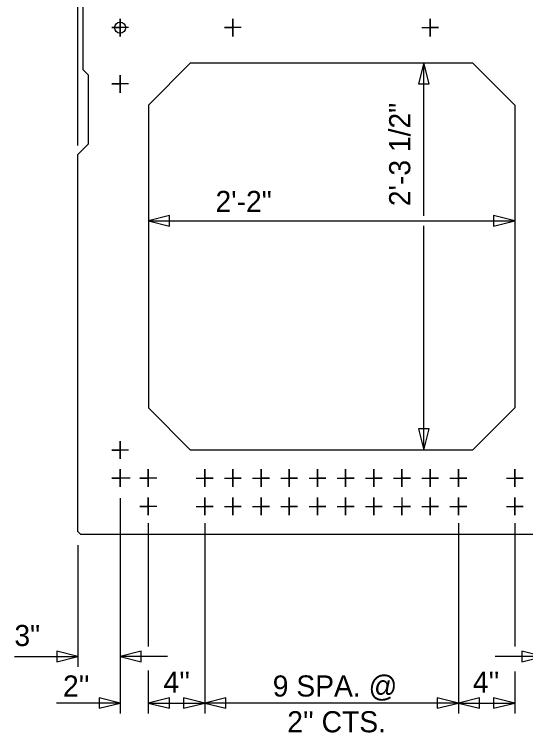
# Model space of a CAD drawing. Extents: x 1269522.8 to 1269555.9, y 874064.2 to 874087.8.
# Drawn here: x 1269543.797 to 1269546.821, y 874079.137 to 874083.388 of the extents above; entities that cross this region are included whole.
import ezdxf

# ---------------------------------------------------------------- set-up
doc = ezdxf.new("R2010")
doc.units = 0
for name, color, linetype in [('Arrowhead Terminators', 7, 'Continuous'), ('Arrowhead Terminators CELL', 7, 'Continuous'), ('Box Beam', 7, 'Continuous'), ('Dimension Lines', 7, 'Continuous'), ('Rebar Lines', 7, 'Continuous'), ('Text', 7, 'Continuous'), ('User Information Notes', 7, 'Continuous')]:
    doc.layers.add(name, color=color, linetype=linetype)

msp = doc.modelspace()

# ---------------------------------------------------------------- linework, layer by layer
at = {"layer": 'Arrowhead Terminators'}
msp.add_lwpolyline([(1269546.9235, 874079.5874), (1269546.7985, 874079.6186), (1269546.7985, 874079.5561)], close=True, dxfattribs=at)
at = {"layer": 'Arrowhead Terminators CELL'}
for points in [[(1269546.219, 874083.1011), (1269546.1878, 874082.9761), (1269546.2503, 874082.9761)], [(1269544.5897, 874082.1662), (1269544.7147, 874082.1349), (1269544.7147, 874082.1974)], [(1269546.7566, 874082.1662), (1269546.6316, 874082.1974), (1269546.6316, 874082.1349)], [(1269546.219, 874080.8095), (1269546.2503, 874080.9345), (1269546.1878, 874080.9345)], [(1269544.173, 874079.5874), (1269544.048, 874079.6186), (1269544.048, 874079.5561)], [(1269544.4228, 874079.5874), (1269544.5478, 874079.5561), (1269544.5478, 874079.6186)], [(1269544.4228, 874079.3128), (1269544.2978, 874079.3441), (1269544.2978, 874079.2816)], [(1269544.5894, 874079.3128), (1269544.7144, 874079.2816), (1269544.7144, 874079.3441)], [(1269544.9229, 874079.3128), (1269544.7979, 874079.3441), (1269544.7979, 874079.2816)], [(1269544.9229, 874079.3128), (1269545.0479, 874079.2816), (1269545.0479, 874079.3441)], [(1269546.423, 874079.3128), (1269546.298, 874079.3441), (1269546.298, 874079.2816)], [(1269546.423, 874079.3128), (1269546.548, 874079.2816), (1269546.548, 874079.3441)], [(1269546.7565, 874079.3128), (1269546.6315, 874079.3441), (1269546.6315, 874079.2816)]]:
    msp.add_lwpolyline(points, close=True, dxfattribs=at)
at = {"layer": 'Box Beam'}
for p, q in [((1269544.2042, 874083.0594), (1269544.2042, 874083.5594)), ((1269544.5897, 874082.851), (1269544.8398, 874083.1011)), ((1269544.8398, 874083.1011), (1269546.5066, 874083.1011)), ((1269546.5066, 874083.1011), (1269546.7566, 874082.851)), ((1269544.2355, 874083.0281), (1269544.2042, 874083.0594)), ((1269544.2355, 874082.6218), (1269544.2355, 874083.0281)), ((1269544.5897, 874082.851), (1269544.5897, 874081.0595)), ((1269546.7566, 874082.851), (1269546.7566, 874081.0595)), ((1269544.173, 874082.5593), (1269544.2355, 874082.6218)), ((1269544.173, 874080.3272), (1269544.173, 874082.5593)), ((1269544.8398, 874080.8095), (1269544.5897, 874081.0595)), ((1269546.7566, 874081.0595), (1269546.5066, 874080.8095)), ((1269546.5066, 874080.8095), (1269544.8398, 874080.8095)), ((1269544.173, 874080.3272), (1269544.1909, 874080.3094)), ((1269547.1555, 874080.3094), (1269544.1909, 874080.3094))]:
    msp.add_line(p, q, dxfattribs=at)
at = {"layer": 'Dimension Lines'}
for p, q in [((1269544.173, 874082.6121), (1269544.173, 874084.1121)), ((1269544.4228, 874083.3094), (1269544.4228, 874083.3617)), ((1269544.4228, 874083.3617), (1269544.4228, 874083.3094)), ((1269544.4228, 874083.3094), (1269544.4228, 874083.3617)), ((1269544.4228, 874083.3617), (1269544.4228, 874083.3094)), ((1269545.0894, 874083.3617), (1269545.0894, 874083.3094)), ((1269545.0894, 874083.3094), (1269545.0894, 874083.3617)), ((1269545.0894, 874083.3094), (1269545.0894, 874083.3617)), ((1269545.0894, 874083.3617), (1269545.0894, 874083.3094)), ((1269545.0894, 874083.3094), (1269545.0894, 874083.3617)), ((1269545.0894, 874083.3617), (1269545.0894, 874083.3094)), ((1269546.2568, 874083.3617), (1269546.2568, 874083.3094)), ((1269546.2568, 874083.3094), (1269546.2568, 874083.3617)), ((1269546.2568, 874083.3617), (1269546.2568, 874083.3094)), ((1269546.2568, 874083.3094), (1269546.2568, 874083.3617)), ((1269546.2568, 874083.3617), (1269546.2568, 874083.3094)), ((1269546.2568, 874083.3094), (1269546.2568, 874083.3617)), ((1269546.2568, 874083.3617), (1269546.2568, 874083.3094)), ((1269544.4228, 874083.3094), (1269544.373, 874083.3094)), ((1269544.373, 874083.3094), (1269544.4228, 874083.3094)), ((1269544.4726, 874083.3094), (1269544.4228, 874083.3094)), ((1269544.4228, 874083.3094), (1269544.4228, 874083.2572)), ((1269544.4228, 874083.2572), (1269544.4228, 874083.3094)), ((1269544.4726, 874083.3094), (1269544.4228, 874083.3094)), ((1269544.4228, 874083.3094), (1269544.4228, 874083.2572)), ((1269544.4228, 874083.2572), (1269544.4228, 874083.3094)), ((1269544.4726, 874083.3094), (1269544.4228, 874083.3094)), ((1269544.4228, 874083.3094), (1269544.4228, 874083.2572)), ((1269544.4228, 874083.2572), (1269544.4228, 874083.3094)), ((1269545.0894, 874083.3094), (1269545.0397, 874083.3094)), ((1269545.0894, 874083.3094), (1269545.0397, 874083.3094)), ((1269545.0397, 874083.3094), (1269545.0894, 874083.3094)), ((1269545.0894, 874083.2572), (1269545.0894, 874083.3094)), ((1269545.1392, 874083.3094), (1269545.0894, 874083.3094)), ((1269545.0894, 874083.3094), (1269545.0894, 874083.2572)), ((1269545.0894, 874083.2572), (1269545.0894, 874083.3094)), ((1269545.1392, 874083.3094), (1269545.0894, 874083.3094)), ((1269545.0894, 874083.3094), (1269545.0894, 874083.2572)), ((1269545.0894, 874083.2572), (1269545.0894, 874083.3094)), ((1269545.1392, 874083.3094), (1269545.0894, 874083.3094)), ((1269545.0894, 874083.3094), (1269545.0894, 874083.2572)), ((1269545.0894, 874083.2572), (1269545.0894, 874083.3094)), ((1269545.1392, 874083.3094), (1269545.0894, 874083.3094)), ((1269545.0894, 874083.3094), (1269545.0894, 874083.2572)), ((1269545.0894, 874083.2572), (1269545.0894, 874083.3094)), ((1269545.1392, 874083.3094), (1269545.0894, 874083.3094)), ((1269545.0894, 874083.3094), (1269545.0894, 874083.2572)), ((1269545.0894, 874083.2572), (1269545.0894, 874083.3094)), ((1269546.2071, 874083.3094), (1269546.2568, 874083.3094)), ((1269546.2071, 874083.3094), (1269546.2568, 874083.3094)), ((1269546.2071, 874083.3094), (1269546.2568, 874083.3094)), ((1269546.2071, 874083.3094), (1269546.2568, 874083.3094)), ((1269546.2071, 874083.3094), (1269546.2568, 874083.3094)), ((1269546.3066, 874083.3094), (1269546.2568, 874083.3094)), ((1269546.2568, 874083.2572), (1269546.2568, 874083.3094)), ((1269546.2568, 874083.3094), (1269546.2568, 874083.2572)), ((1269546.2568, 874083.2572), (1269546.2568, 874083.3094)), ((1269546.2568, 874083.3094), (1269546.2568, 874083.2572)), ((1269546.2568, 874083.2572), (1269546.2568, 874083.3094)), ((1269546.2568, 874083.3094), (1269546.3066, 874083.3094)), ((1269546.3066, 874083.3094), (1269546.2568, 874083.3094)), ((1269546.2568, 874083.3094), (1269546.2568, 874083.2572)), ((1269546.2568, 874083.2572), (1269546.2568, 874083.3094)), ((1269546.2568, 874083.3094), (1269546.2568, 874083.2572)), ((1269546.2568, 874083.2572), (1269546.2568, 874083.3094)), ((1269546.2568, 874083.3094), (1269546.2568, 874083.2572)), ((1269546.2568, 874083.2572), (1269546.2568, 874083.3094)), ((1269546.219, 874082.1954), (1269546.219, 874083.1011)), ((1269544.4228, 874082.9761), (1269544.4228, 874083.0283)), ((1269544.4228, 874083.0283), (1269544.4228, 874082.9761)), ((1269544.4228, 874082.9761), (1269544.4228, 874083.0283)), ((1269544.4228, 874083.0283), (1269544.4228, 874082.9761)), ((1269544.4228, 874082.9761), (1269544.4228, 874083.0283)), ((1269544.4228, 874083.0283), (1269544.4228, 874082.9761)), ((1269544.4228, 874082.9761), (1269544.373, 874082.9761)), ((1269544.373, 874082.9761), (1269544.4228, 874082.9761)), ((1269544.4726, 874082.9761), (1269544.4228, 874082.9761)), ((1269544.4228, 874082.9761), (1269544.4228, 874082.9238)), ((1269544.4228, 874082.9238), (1269544.4228, 874082.9761)), ((1269544.4726, 874082.9761), (1269544.4228, 874082.9761)), ((1269544.4228, 874082.9761), (1269544.4228, 874082.9238)), ((1269544.4228, 874082.9238), (1269544.4228, 874082.9761)), ((1269544.4726, 874082.9761), (1269544.4228, 874082.9761)), ((1269544.4228, 874082.9761), (1269544.4228, 874082.9238)), ((1269544.4228, 874082.9238), (1269544.4228, 874082.9761)), ((1269544.5897, 874082.1662), (1269546.7566, 874082.1662)), ((1269546.219, 874080.8095), (1269546.219, 874082.1371)), ((1269544.4228, 874080.8093), (1269544.4228, 874080.8616)), ((1269544.4228, 874080.8616), (1269544.4228, 874080.8093)), ((1269544.4228, 874080.8093), (1269544.4228, 874080.8616)), ((1269544.4228, 874080.8616), (1269544.4228, 874080.8093)), ((1269544.4228, 874080.8093), (1269544.4228, 874080.8616)), ((1269544.4228, 874080.8616), (1269544.4228, 874080.8093)), ((1269544.4228, 874080.8093), (1269544.373, 874080.8093)), ((1269544.373, 874080.8093), (1269544.4228, 874080.8093)), ((1269544.4726, 874080.8093), (1269544.4228, 874080.8093)), ((1269544.4228, 874080.8093), (1269544.4228, 874080.7571)), ((1269544.4228, 874080.7571), (1269544.4228, 874080.8093)), ((1269544.4726, 874080.8093), (1269544.4228, 874080.8093)), ((1269544.4228, 874080.8093), (1269544.4228, 874080.7571)), ((1269544.4228, 874080.7571), (1269544.4228, 874080.8093)), ((1269544.4726, 874080.8093), (1269544.4228, 874080.8093)), ((1269544.4228, 874080.8093), (1269544.4228, 874080.7571)), ((1269544.4228, 874080.7571), (1269544.4228, 874080.8093)), ((1269544.4228, 874080.644), (1269544.4228, 874080.6964)), ((1269544.4228, 874080.6964), (1269544.4228, 874080.644)), ((1269544.4228, 874080.644), (1269544.4228, 874080.6964)), ((1269544.4228, 874080.6964), (1269544.4228, 874080.644)), ((1269544.4228, 874080.644), (1269544.4228, 874080.6964)), ((1269544.4228, 874080.6964), (1269544.4228, 874080.644)), ((1269544.4228, 874080.644), (1269544.4228, 874080.6964)), ((1269544.4228, 874080.6964), (1269544.4228, 874080.644)), ((1269544.4228, 874080.644), (1269544.4228, 874080.6964)), ((1269544.4228, 874080.6964), (1269544.4228, 874080.644)), ((1269544.5894, 874080.644), (1269544.5894, 874080.6962)), ((1269544.5894, 874080.6962), (1269544.5894, 874080.644)), ((1269544.9229, 874080.644), (1269544.9229, 874080.6962)), ((1269544.9229, 874080.6962), (1269544.9229, 874080.644)), ((1269545.0896, 874080.644), (1269545.0896, 874080.6962)), ((1269545.0896, 874080.6962), (1269545.0896, 874080.644)), ((1269545.2563, 874080.644), (1269545.2563, 874080.6962)), ((1269545.2563, 874080.6962), (1269545.2563, 874080.644)), ((1269545.4229, 874080.644), (1269545.4229, 874080.6962)), ((1269545.4229, 874080.6962), (1269545.4229, 874080.644)), ((1269545.5897, 874080.644), (1269545.5897, 874080.6962)), ((1269545.5897, 874080.6962), (1269545.5897, 874080.644)), ((1269545.7563, 874080.644), (1269545.7563, 874080.6962)), ((1269545.7563, 874080.6962), (1269545.7563, 874080.644)), ((1269545.923, 874080.644), (1269545.923, 874080.6962)), ((1269545.923, 874080.6962), (1269545.923, 874080.644)), ((1269546.0897, 874080.644), (1269546.0897, 874080.6962)), ((1269546.0897, 874080.6962), (1269546.0897, 874080.644)), ((1269546.2564, 874080.644), (1269546.2564, 874080.6962)), ((1269546.2564, 874080.6962), (1269546.2564, 874080.644)), ((1269546.423, 874080.644), (1269546.423, 874080.6962)), ((1269546.423, 874080.6962), (1269546.423, 874080.644)), ((1269546.7568, 874080.644), (1269546.7568, 874080.6962)), ((1269546.7568, 874080.6962), (1269546.7568, 874080.644)), ((1269544.4228, 874080.644), (1269544.373, 874080.644)), ((1269544.373, 874080.644), (1269544.4228, 874080.644)), ((1269544.4228, 874080.644), (1269544.373, 874080.644)), ((1269544.373, 874080.644), (1269544.4228, 874080.644)), ((1269544.4726, 874080.644), (1269544.4228, 874080.644)), ((1269544.4821, 874080.644), (1269544.4228, 874080.644)), ((1269544.4228, 874080.644), (1269544.4228, 874080.5918)), ((1269544.4228, 874080.5918), (1269544.4228, 874080.644)), ((1269544.4726, 874080.644), (1269544.4228, 874080.644)), ((1269544.4228, 874080.644), (1269544.4228, 874080.5918)), ((1269544.4228, 874080.5918), (1269544.4228, 874080.644)), ((1269544.4726, 874080.644), (1269544.4228, 874080.644)), ((1269544.4228, 874080.644), (1269544.4228, 874080.5918)), ((1269544.4228, 874080.5918), (1269544.4228, 874080.644)), ((1269544.4726, 874080.644), (1269544.4228, 874080.644)), ((1269544.4228, 874080.644), (1269544.4228, 874080.5918)), ((1269544.4228, 874080.5918), (1269544.4228, 874080.644)), ((1269544.4228, 874080.644), (1269544.4228, 874080.5918)), ((1269544.4228, 874080.5918), (1269544.4228, 874080.644)), ((1269544.5894, 874080.644), (1269544.5397, 874080.644)), ((1269544.5397, 874080.644), (1269544.5894, 874080.644)), ((1269544.6392, 874080.644), (1269544.5894, 874080.644)), ((1269544.5894, 874080.644), (1269544.5894, 874080.5917)), ((1269544.5894, 874080.5917), (1269544.5894, 874080.644)), ((1269544.8731, 874080.644), (1269544.9229, 874080.644)), ((1269544.9229, 874080.644), (1269544.9727, 874080.644)), ((1269544.9727, 874080.644), (1269544.9229, 874080.644)), ((1269544.9229, 874080.644), (1269544.9229, 874080.5917)), ((1269544.9229, 874080.5917), (1269544.9229, 874080.644)), ((1269545.0398, 874080.644), (1269545.0896, 874080.644)), ((1269545.0896, 874080.644), (1269545.1394, 874080.644)), ((1269545.1394, 874080.644), (1269545.0896, 874080.644)), ((1269545.0896, 874080.644), (1269545.0896, 874080.5917)), ((1269545.0896, 874080.5917), (1269545.0896, 874080.644)), ((1269545.2065, 874080.644), (1269545.2563, 874080.644)), ((1269545.2563, 874080.644), (1269545.3061, 874080.644)), ((1269545.3061, 874080.644), (1269545.2563, 874080.644)), ((1269545.2563, 874080.644), (1269545.2563, 874080.5917)), ((1269545.2563, 874080.5917), (1269545.2563, 874080.644)), ((1269545.3731, 874080.644), (1269545.4229, 874080.644)), ((1269545.4229, 874080.644), (1269545.4727, 874080.644)), ((1269545.4727, 874080.644), (1269545.4229, 874080.644)), ((1269545.4229, 874080.644), (1269545.4229, 874080.5917)), ((1269545.4229, 874080.5917), (1269545.4229, 874080.644)), ((1269545.5398, 874080.644), (1269545.5897, 874080.644)), ((1269545.5897, 874080.644), (1269545.6394, 874080.644)), ((1269545.6394, 874080.644), (1269545.5897, 874080.644)), ((1269545.5897, 874080.644), (1269545.5897, 874080.5917)), ((1269545.5897, 874080.5917), (1269545.5897, 874080.644)), ((1269545.7065, 874080.644), (1269545.7563, 874080.644)), ((1269545.7563, 874080.644), (1269545.8061, 874080.644)), ((1269545.8061, 874080.644), (1269545.7563, 874080.644)), ((1269545.7563, 874080.644), (1269545.7563, 874080.5917)), ((1269545.7563, 874080.5917), (1269545.7563, 874080.644)), ((1269545.8732, 874080.644), (1269545.923, 874080.644)), ((1269545.923, 874080.644), (1269545.9728, 874080.644)), ((1269545.9728, 874080.644), (1269545.923, 874080.644)), ((1269545.923, 874080.644), (1269545.923, 874080.5917)), ((1269545.923, 874080.5917), (1269545.923, 874080.644)), ((1269546.0399, 874080.644), (1269546.0897, 874080.644)), ((1269546.0897, 874080.644), (1269546.1395, 874080.644)), ((1269546.1395, 874080.644), (1269546.0897, 874080.644)), ((1269546.0897, 874080.644), (1269546.0897, 874080.5917)), ((1269546.0897, 874080.5917), (1269546.0897, 874080.644)), ((1269546.2066, 874080.644), (1269546.2564, 874080.644)), ((1269546.2564, 874080.644), (1269546.3062, 874080.644)), ((1269546.3062, 874080.644), (1269546.2564, 874080.644)), ((1269546.2564, 874080.644), (1269546.2564, 874080.5917)), ((1269546.2564, 874080.5917), (1269546.2564, 874080.644)), ((1269546.3733, 874080.644), (1269546.423, 874080.644)), ((1269546.423, 874080.644), (1269546.4728, 874080.644)), ((1269546.4728, 874080.644), (1269546.423, 874080.644)), ((1269546.423, 874080.644), (1269546.423, 874080.5917)), ((1269546.423, 874080.5917), (1269546.423, 874080.644)), ((1269546.7071, 874080.644), (1269546.7568, 874080.644)), ((1269546.7568, 874080.644), (1269546.8066, 874080.644)), ((1269546.8066, 874080.644), (1269546.7568, 874080.644)), ((1269546.7568, 874080.644), (1269546.7568, 874080.5917)), ((1269546.7568, 874080.5917), (1269546.7568, 874080.644)), ((1269544.4228, 874080.5257), (1269544.4228, 874079.2503)), ((1269544.5894, 874080.4761), (1269544.5894, 874080.5283)), ((1269544.5894, 874080.5283), (1269544.5894, 874080.4761)), ((1269544.9229, 874080.4761), (1269544.9229, 874080.5283)), ((1269544.9229, 874080.5283), (1269544.9229, 874080.4761)), ((1269545.0896, 874080.4761), (1269545.0896, 874080.5283)), ((1269545.0896, 874080.5283), (1269545.0896, 874080.4761)), ((1269545.2563, 874080.4761), (1269545.2563, 874080.5283)), ((1269545.2563, 874080.5283), (1269545.2563, 874080.4761)), ((1269545.4229, 874080.4761), (1269545.4229, 874080.5283)), ((1269545.4229, 874080.5283), (1269545.4229, 874080.4761)), ((1269545.5897, 874080.4761), (1269545.5897, 874080.5283)), ((1269545.5897, 874080.5283), (1269545.5897, 874080.4761)), ((1269545.7563, 874080.4761), (1269545.7563, 874080.5283)), ((1269545.7563, 874080.5283), (1269545.7563, 874080.4761)), ((1269545.923, 874080.4761), (1269545.923, 874080.5283)), ((1269545.923, 874080.5283), (1269545.923, 874080.4761)), ((1269546.0897, 874080.5283), (1269546.0897, 874080.4761)), ((1269546.2564, 874080.4761), (1269546.2564, 874080.5283)), ((1269546.2564, 874080.5283), (1269546.2564, 874080.4761)), ((1269546.423, 874080.4761), (1269546.423, 874080.5283)), ((1269546.423, 874080.5283), (1269546.423, 874080.4761)), ((1269546.7568, 874080.4761), (1269546.7568, 874080.5283)), ((1269546.7568, 874080.5283), (1269546.7568, 874080.4761)), ((1269544.5894, 874080.4761), (1269544.5397, 874080.4761)), ((1269544.5397, 874080.4761), (1269544.5894, 874080.4761)), ((1269544.6392, 874080.4761), (1269544.5894, 874080.4761)), ((1269544.5894, 874080.4238), (1269544.5894, 874080.4761)), ((1269544.5894, 874080.4761), (1269544.5894, 874080.4238)), ((1269544.8731, 874080.4761), (1269544.9229, 874080.4761)), ((1269544.9229, 874080.4761), (1269544.9727, 874080.4761)), ((1269544.9727, 874080.4761), (1269544.9229, 874080.4761)), ((1269544.9229, 874080.4761), (1269544.9229, 874080.4238)), ((1269544.9229, 874080.4238), (1269544.9229, 874080.4761)), ((1269545.0398, 874080.4761), (1269545.0896, 874080.4761)), ((1269545.0896, 874080.4761), (1269545.1394, 874080.4761)), ((1269545.1394, 874080.4761), (1269545.0896, 874080.4761)), ((1269545.0896, 874080.4761), (1269545.0896, 874080.4238)), ((1269545.0896, 874080.4238), (1269545.0896, 874080.4761)), ((1269545.2065, 874080.4761), (1269545.2563, 874080.4761)), ((1269545.2563, 874080.4761), (1269545.3061, 874080.4761)), ((1269545.3061, 874080.4761), (1269545.2563, 874080.4761)), ((1269545.2563, 874080.4761), (1269545.2563, 874080.4238)), ((1269545.2563, 874080.4238), (1269545.2563, 874080.4761)), ((1269545.3731, 874080.4761), (1269545.4229, 874080.4761)), ((1269545.4229, 874080.4761), (1269545.4727, 874080.4761)), ((1269545.4727, 874080.4761), (1269545.4229, 874080.4761)), ((1269545.4229, 874080.4761), (1269545.4229, 874080.4238)), ((1269545.4229, 874080.4238), (1269545.4229, 874080.4761)), ((1269545.5398, 874080.4761), (1269545.5897, 874080.4761)), ((1269545.5897, 874080.4761), (1269545.6394, 874080.4761)), ((1269545.6394, 874080.4761), (1269545.5897, 874080.4761)), ((1269545.5897, 874080.4761), (1269545.5897, 874080.4238)), ((1269545.5897, 874080.4238), (1269545.5897, 874080.4761)), ((1269545.7065, 874080.4761), (1269545.7563, 874080.4761)), ((1269545.7563, 874080.4761), (1269545.8061, 874080.4761)), ((1269545.8061, 874080.4761), (1269545.7563, 874080.4761)), ((1269545.7563, 874080.4761), (1269545.7563, 874080.4238)), ((1269545.7563, 874080.4238), (1269545.7563, 874080.4761)), ((1269545.8732, 874080.4761), (1269545.923, 874080.4761)), ((1269545.923, 874080.4761), (1269545.9728, 874080.4761)), ((1269545.9728, 874080.4761), (1269545.923, 874080.4761)), ((1269545.923, 874080.4761), (1269545.923, 874080.4238)), ((1269545.923, 874080.4238), (1269545.923, 874080.4761)), ((1269546.0399, 874080.4761), (1269546.0897, 874080.4761)), ((1269546.0897, 874080.4761), (1269546.1395, 874080.4761)), ((1269546.1395, 874080.4761), (1269546.0897, 874080.4761)), ((1269546.0897, 874080.4761), (1269546.0897, 874080.4238)), ((1269546.0897, 874080.4238), (1269546.0897, 874080.4761)), ((1269546.2066, 874080.4761), (1269546.2564, 874080.4761)), ((1269546.2564, 874080.4761), (1269546.3062, 874080.4761)), ((1269546.3062, 874080.4761), (1269546.2564, 874080.4761)), ((1269546.2564, 874080.4761), (1269546.2564, 874080.4238)), ((1269546.2564, 874080.4238), (1269546.2564, 874080.4761)), ((1269546.3733, 874080.4761), (1269546.423, 874080.4761)), ((1269546.423, 874080.4761), (1269546.4728, 874080.4761)), ((1269546.4728, 874080.4761), (1269546.423, 874080.4761)), ((1269546.423, 874080.4761), (1269546.423, 874080.4238)), ((1269546.423, 874080.4238), (1269546.423, 874080.4761)), ((1269546.7071, 874080.4761), (1269546.7568, 874080.4761)), ((1269546.7568, 874080.4761), (1269546.8066, 874080.4761)), ((1269546.8066, 874080.4761), (1269546.7568, 874080.4761)), ((1269546.7568, 874080.4761), (1269546.7568, 874080.4238)), ((1269546.7568, 874080.4238), (1269546.7568, 874080.4761)), ((1269544.5894, 874080.377), (1269544.5894, 874079.6475)), ((1269544.9229, 874080.377), (1269544.9229, 874079.2503)), ((1269546.423, 874080.377), (1269546.423, 874079.2503)), ((1269546.7568, 874080.377), (1269546.7568, 874079.6475)), ((1269544.173, 874080.2469), (1269544.173, 874079.5273)), ((1269543.7973, 874079.5874), (1269544.173, 874079.5874)), ((1269544.7022, 874079.5874), (1269544.4228, 874079.5874)), ((1269546.9235, 874079.5874), (1269546.6403, 874079.5874)), ((1269544.5894, 874079.5045), (1269544.5894, 874079.2503)), ((1269546.7568, 874079.4987), (1269546.7568, 874079.2503)), ((1269544.4228, 874079.3128), (1269544.0471, 874079.3128)), ((1269544.5894, 874079.3128), (1269544.9229, 874079.3128)), ((1269546.423, 874079.3128), (1269544.9229, 874079.3128)), ((1269546.423, 874079.3128), (1269546.7565, 874079.3128))]:
    msp.add_line(p, q, dxfattribs=at)
at = {"layer": 'Rebar Lines'}
msp.add_circle((1269544.4228, 874083.3094), 0.033, dxfattribs=at)
at = {"layer": 'User Information Notes'}
msp.add_line((1269544.173, 874080.3094), (1269544.173, 874080.3094), dxfattribs=at)

# ---------------------------------------------------------------- texts
at = {"layer": 'Text'}
msp.add_text('2\'-3 1/2"', height=0.125, rotation=90, dxfattribs=at).set_placement((1269546.1386, 874082.2529))
for s, p in [('2\'-2"', (1269544.9867, 874082.2183)), ('3"', (1269543.7973, 874079.6499)), ("2''", (1269544.0848, 874079.3509)), ("4''", (1269544.6793, 874079.3737)), ('9 SPA. @', (1269545.3254, 874079.3509)), ("4''", (1269546.5088, 874079.3737)), ("2'' CTS.", (1269545.4111, 874079.1392))]:
    msp.add_text(s, height=0.125, dxfattribs=at).set_placement(p)

doc.saveas('drawing.dxf')
